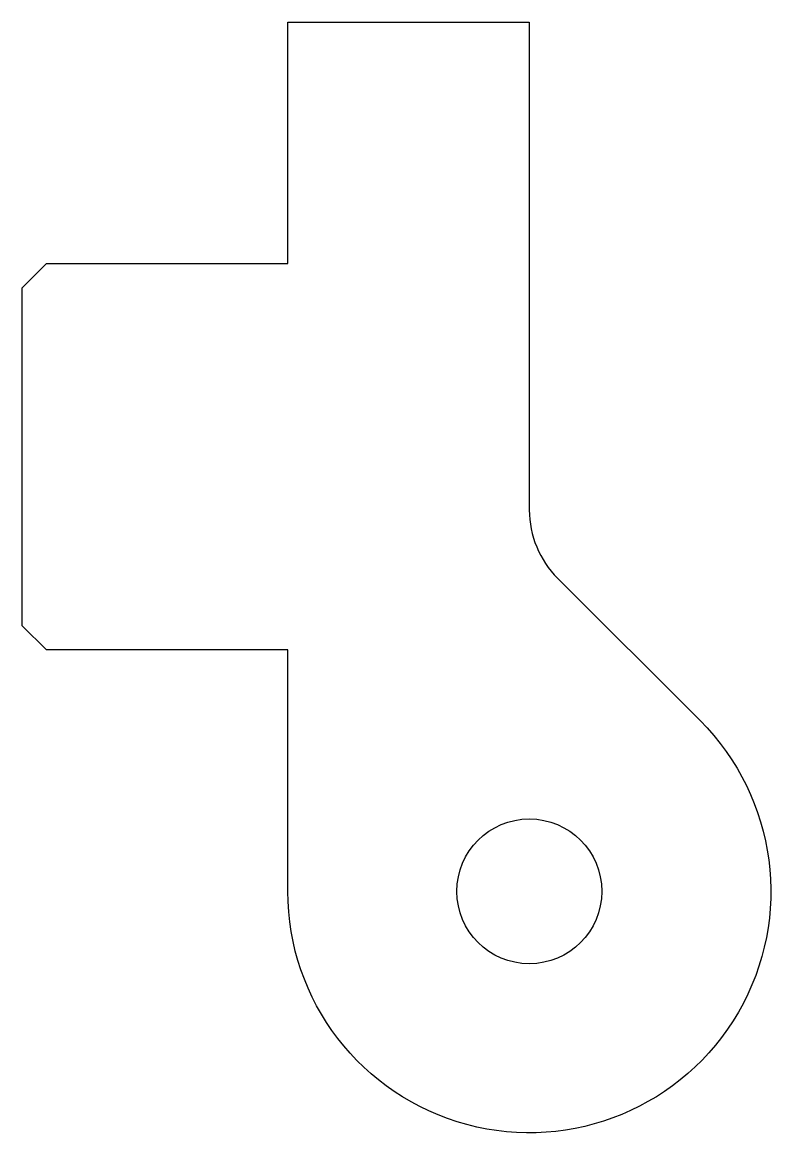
# Model space of a CAD drawing. Header units: millimetres. Extents: x 26.5 to 42, y 2 to 25.
import ezdxf

# ---------------------------------------------------------------- set-up
doc = ezdxf.new("R2010")
doc.units = ezdxf.units.MM
doc.layers.get('0').update_dxf_attribs({"linetype": 'CONTINUOUS'})

msp = doc.modelspace()

# ---------------------------------------------------------------- linework, layer by layer
msp.add_lwpolyline([(27, 12), (26.5, 12.5), (26.5, 19.5), (27, 20), (32, 20), (32, 25), (37, 25), (37, 14.899, 0.198912), (37.586, 13.485), (40.536, 10.536, -1.496606), (32, 7), (32, 12)], format="xyb", close=True)
msp.add_circle((37, 7), 1.5)

doc.saveas('drawing.dxf')
